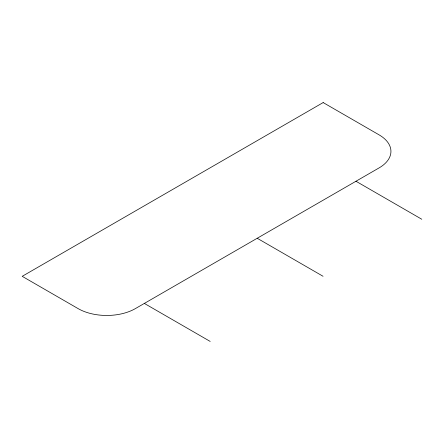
<?xml version="1.0" encoding="UTF-8"?>
<svg xmlns="http://www.w3.org/2000/svg" width="444" height="444" viewBox="0 0 444 444"><rect width="100%" height="100%" fill="white"/><g stroke="black" fill="none" stroke-linecap="round" stroke-linejoin="round"><path stroke-width="0.67" d="M355.966 181.252L421.8 219.258M257.215 238.262L323.049 276.273M144.356 303.424L210.19 341.43M323.16 102.57L22.2 276.323L78.122 308.613A40.476 23.371 0 0 0 135.353 308.619L379.071 167.91A40.476 23.371 0 0 0 379.082 134.854L323.16 102.57"/></g></svg>
